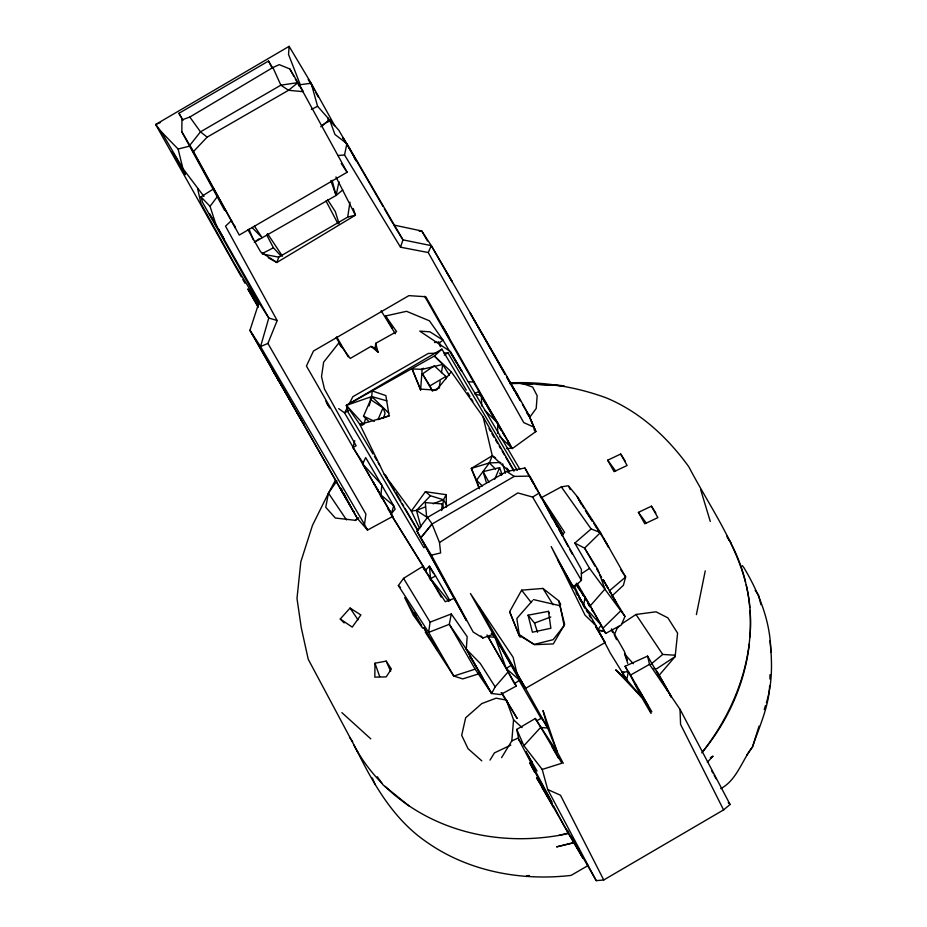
<?xml version="1.0" encoding="UTF-8"?>
<svg xmlns="http://www.w3.org/2000/svg" width="927" height="927" viewBox="0 0 927 927"><rect width="100%" height="100%" fill="white"/><g stroke="black" fill="none" stroke-linecap="round" stroke-linejoin="round"><path stroke-width="1.39" d="M497.648 433.361L497.718 423.036L478.668 391.565L474.995 393.442M224.658 210.441L181.843 131.843L181.935 119.931L189.815 117.034L272.909 67.509L279.247 64.647L289.827 68.946L303.372 91.692L288.529 90.29L280.858 85.168L272.909 67.509M374.971 663.222L374.832 677.15L386.188 676.884L391.368 669.027L386.188 661.125L374.971 663.222L379.688 676.536M769.642 686.003C768.668 707.197 759.155 726.988 752.539 746.861C741.994 760.476 736.698 780.233 720.777 788.622M769.885 678.958L770.024 674.717M770.789 652.156C770.754 622.214 759.178 593.234 744.01 567.811L742.272 565.574M445.76 379.039L445.887 376.432L434.23 365.748L422.469 373.94L431.808 389.977M486.988 634.937L516.327 686.038L500.592 694.566L491.6 693.5L466.293 649.143L467.173 636.64L451.298 613.952L430.082 622.144L428.622 632.399L453.767 676.038L462.782 678.9L478.448 673.941M289.12 46.35L288.529 54.438L300.267 84.693L311.171 83.233L334.751 125.724L317.59 106.292L311.171 83.233L289.12 46.35L155.655 124.496L241.379 276.872M369.108 405.91L371.75 396.559L372.167 390.916L434.381 356.026L441.924 349.143L466.281 390.186M422.167 369.352L412.086 368.934L420.603 389.943L422.167 369.352L442.712 364.427L449.328 375.238M501.565 757.66L511.808 740.905L513.558 719.804L506.316 700.07L501.75 692.724M375.655 343.349L378.089 352.133L375.25 348.146L375.655 343.349L396.617 331.634L385.562 315.98L406.536 311.31L429.421 320.8L443.013 340.128L456.756 363.326M441.646 510.545L442.306 503.929L425.296 502.608L426.756 517.973M658.309 676.246L675.146 656.583L677.591 633.141L667.857 617.846L655.98 611.797L635.992 614.474L621.994 623.709M442.376 509.456L443.442 499.757L446.223 494.682L425.389 491.704L411.333 511.055L419.804 528.819M445.806 270.684L452.434 282.086L431.298 245.643L402.967 239.85L393.79 225.029L421.762 230.985L431.298 245.643L518.309 396.142L528.633 414.705L535.806 431.576L512.11 448.714L425.817 296.744L408.911 295.632L313.477 351.02L306.431 366.003L392.735 516.42L367.521 530.07L364.508 524.497L365.898 514.045L267.903 343.419L277.161 320.545L225.528 226.165L231.623 220.417M439.12 388.007L440.174 381.078M441.449 372.747L442.712 364.427L434.381 356.026L451.298 371.843L483.094 416.837L514.021 470.777M268.297 257.776L276.872 262.48L278.749 257.15L347.683 217.103L349.989 202.121M584.937 608.239L583.523 605.794L585.099 597.324L575.794 584.497M335.586 479.977L328.459 493.141L325.736 507.266L335.331 518.019L355.134 520.302L358.598 518.216M451.298 613.952L449.294 624.323L475.134 669.167L491.6 693.5L495.157 686.872L508.355 671.611M696.386 614.613L705.25 570.87M534.045 427.196L523.755 422.608L428.239 252.538L400.51 247.196L344.531 154.971L346.907 143.673L334.937 134.45L329.688 120.023L321.611 125.736M258.992 238.888L254.299 242.295L336.084 195.458L338.969 181.738M624.288 672.62L621.762 672.191L628.425 671.681L626.722 679.618L641.704 697.417L651.09 713.5M363.187 463.094L352.932 447.671L354.751 440.707M365.725 417.915L363.836 424.589L346.374 405.366L441.924 349.143M391.426 513.57L393.697 505.76L365.655 457.567L362.666 463.952L391.426 513.57L395.145 509.143L393.697 505.76L380.985 494.995L381.831 484.948L362.666 463.952M414.299 612.608L413.477 615.354L422.631 628.17L404.682 597.614L413.477 615.354L416.211 615.818M383.477 418.297L385.064 413.175L383.036 407.799L370.661 399.676L363.535 416.188L368.992 421.611M759.028 726.165L752.539 746.861L746.791 755.146M764.219 709.618L765.517 705.47M766.386 702.712C772.608 683.025 772.249 661.194 769.989 640.916M213.917 188.633L200.985 196.906L202.642 202.526L258.957 302.561L249.966 330.279L357.358 518.413L367.521 530.07L366.119 527.695M400.51 247.196L402.967 239.85L346.907 143.673M479.386 488.656L476.548 480.232L489.375 462.921L492.295 455.736L483.094 416.837M494.751 479.224L499.607 467.625L483.141 471.646L486.177 482.063M377.926 419.769L383.036 407.799M612.341 595.702L624.972 616.432L621.345 624.925L605.702 633.408L604.23 631.078M614.253 634.995L617.115 628.332L620.036 625.563M428.239 252.538L431.298 245.643M336.953 480.835L328.459 493.141L312.492 525.331L300.812 561.82L296.988 598.471L301.229 627.509L308.227 659.248L358.031 752.585M347.127 407.926L344.577 412.909L423.917 547.764L425.389 545.319M349.027 404.184L352.851 396.71L428.332 353.442L436.768 353.21M519.723 636.895L509.641 611.681L521.634 590.163L542.955 588.436L558.633 600.696L560.708 604.288M490.012 760.117L494.404 752.909L510.777 745.111M702.817 751.554C733.581 712.052 753.164 662.712 750.198 612.133C747.44 557.961 712.979 513.199 688.831 466.802C667.405 437.231 640.256 412.017 606.212 397.845C575.47 386.64 543.28 381.484 510.592 382.851M482.457 677.486L466.293 649.143L449.294 624.323L428.622 632.399L398.332 585.597L403.546 578.344L422.608 566.536L445.261 601.727L454.763 598.205M529.815 417.196L536.212 408.436L537.162 395.736L532.677 387.08L521.994 383.361L510.592 382.99M277.161 320.545L268.795 318.007L216.327 225.701L210.047 206.339L217.741 196.084M417.023 531.148L466.408 620.511L417.023 531.148L427.498 517.417L506.663 471.437L524.925 468.019L581.368 569.352L581.426 580.36L573.176 587.776L551.217 546.559L585.053 615.204L596.026 625.679L610.233 653.002L626.722 679.618L615.713 669.804L641.704 697.417L628.425 671.681M375.25 348.146L370.985 346.408L350.221 358.459L338.9 342.886L323.639 362.167L321.518 376.594L324.52 389.143L356.119 445.748L352.932 447.671M451.298 371.843L436.501 390.093L420.418 389.143L412.086 368.934M420.846 537.776L432.04 523.998L439.502 542.504L440.638 552.944L431.403 555.146L420.846 537.776L432.133 523.975L514.242 476.408L529.873 476.096L546.988 507.579M605.702 633.408L590.279 605.818L604.983 589.016L597.88 569.63L584.601 548.1L574.786 543.095L591.125 528.958L600.487 532.573L625.655 576.988L623.396 585.296L611.924 596.038M532.492 600.626L516.837 618.471L519.247 634.578L520.684 636.976M340.255 619.016L350.07 608.054L360.893 614.96L352.26 627.127L340.255 619.016L344.137 622.921M628.564 672.932L625.088 666.27L647.567 656.107L649.514 664.358L680.036 709.34L730.082 804.485L723.581 809.897L603.744 879.978L596.212 880.65L547.706 789.491L542.202 769.422L523.917 745.725L540.777 727.266L535.331 718.483L516.733 729.41L518.935 739.897L551.901 802.295L529.862 763.06L532.168 761.449M707.336 762.261L712.863 756.27L710.395 757.707M193.511 151.53L207.15 137.138L288.529 90.29L297.984 82.619L347.115 172.248L239.259 235.064L193.511 151.53L181.843 131.843M362.573 425.029L359.885 424.462L389.143 415.945L385.864 395.597L372.167 390.916L346.374 405.366L359.885 424.462L384.23 474.311L411.333 511.055L416.49 510.406L430.441 495.748L443.442 499.757L446.965 505.667M603.013 628.147L620.777 610.777L589.549 568.378L574.786 543.095M710.789 758.216L712.863 756.27M561.53 535.111L564.647 532.446L541.75 497.475L561.322 486.872L568.355 485.725L577.22 496.582L600.487 532.573L584.601 548.1L595.215 566.409M330.835 180.638L336.084 195.458L342.747 189.931M650.893 664.219L662.712 654.45L675.076 655.215M320.742 126.779L329.688 120.023L338.795 130.197L382.932 206.315M438.598 343.419L443.013 340.128L429.966 331.843L419.757 331.113L450.267 351.472L519.769 469.074M355.18 520.568L358.482 518.158M493.013 633.489L519.537 680.151L514.427 683.686L506.907 669.781M675.146 656.583L656.664 668.784L653.929 668.529M581.31 573.79L589.549 568.378M511.287 665.227L506.223 668.518L488.031 636.745L494.983 637.231L525.551 688.379L547.683 727.996L557.359 752.214L563.268 763.315M439.502 542.504L517.811 492.932L532.619 497.057L581.426 580.36L580.592 577.73M532.619 497.057L539.398 492.944M495.621 457.961L492.295 455.736L471.298 468.425L479.259 488.529M432.527 391.206L429.943 385.875L445.887 376.432M180.846 116.848L178.934 113.314L268.54 61.031L272.828 68.262M348.32 410.742L344.577 412.909L338.668 408.61M444.288 355.064L448.031 352.897L517.231 470.383M588.367 865.378L571.067 875.401C520.568 881.264 467.544 871.253 425.725 841.403C393.743 819.236 373.929 785.007 357.057 750.847M370.128 398.911L372.608 397.486M420.985 369.664L423.465 368.239M525.551 688.379L516.814 672.84L513.141 657.324L470.441 593.547L493.245 634.253L525.551 688.379L605.111 642.573L595.667 626.385M625.088 666.27L630.511 675.088L649.514 664.358M433.709 390.58L439.607 387.416M435.551 575.957L429.41 566.188L425.226 570.557L430.557 578.622L435.551 575.957L449.862 600.592M262.225 253.569L273.43 247.776L280.927 255.898M311.402 109.444L317.59 106.292M620.684 454.033L627.115 465.493L614.068 471.634L607.672 460.209L620.684 454.033L625.111 460.904M651.426 506.188L657.846 517.637L644.81 523.801L638.413 512.376L651.426 506.188L655.841 513.071M511.808 740.905L518.228 738.054M267.903 343.419L260.568 346.571L249.966 330.279L357.358 518.413M160.498 122.515L155.655 124.496L161.321 131.761L178.123 149.05L182.886 168.517L203.986 196.478M420.881 526.849L416.49 510.406L425.47 506.86M433.176 503.813L443.442 499.757M549.387 613.604L548.448 611.345L528.066 615.18L534.543 623.071L550.8 616.976M431.403 555.146L473.176 632.04L482.897 638.008L493.245 634.253M378.691 419.375L389.502 415.574M386.86 400.858L371.75 396.559L346.374 405.366L347.799 411.75L372.978 453.987M475.134 669.167L453.767 676.038L425.238 632.075M542.202 769.422L561.889 763.234L540.777 727.266M500.823 462.469L489.375 462.921L471.298 468.425L476.548 480.232L482.33 485.968M558.726 835.494L568.367 832.921M178.123 149.05L190.394 145.921M574.531 842.33L556.594 846.872L574.207 842.759M347.683 217.103L355.412 215.203L353.326 208.621M297.984 82.619L280.858 85.168L200.487 131.843L189.664 145.504L235.423 228.065L234.519 225.4M419.259 231.286L421.762 230.985L427.451 240.997M337.764 155.527L344.531 154.971M434.531 342.492L438.795 342.156L441.02 345.864M506.71 448.552L512.075 448.17L497.718 423.036L484.74 410.255M526.687 875.679L529.491 875.563M443.813 353.013L448.031 352.897M509.78 383.639L521.994 383.361L564.01 385.771L536.629 384.427M359.885 424.462L362.515 424.543M510.696 383.152L513.57 383.291M520.777 383.651L532.307 384.218M468.402 381.75L474.149 382.051M540.858 727.533L547.683 727.996L543.002 710.557L557.359 752.214L536.687 720.8L541.635 718.019L547.683 727.996M583.523 605.794L601.171 625.03L604.416 631.287L597.602 630.29L601.171 625.03L585.099 597.324M475.041 394.288L481.38 395.47L481.692 405.991M501.159 692.585L517.15 718.437L506.316 700.07L496.13 698.17L481.808 703.57L465.655 717.799L461.692 735.343L468.065 748.703L481.797 760.87M262.318 254.01L278.749 257.15M598.193 629.954L604.416 631.287M533.419 599.572L560.14 605.748L564.137 625.76L553.129 639.676L534.161 644.439L519.247 634.578M547.706 789.491L560.476 795.239L603.744 879.978M363.535 416.188L374.381 421.298M416.49 510.406L427.312 517.463M506.663 471.437L514.242 476.408M207.15 137.138L200.487 131.843L189.815 117.034M425.389 491.704L430.441 495.748M370.985 346.408L378.089 352.133M409.294 806.131L383.083 784.926L377.301 776.71M398.332 585.597L400.499 587.417M519.537 680.151L506.223 668.518L494.983 637.231L491.322 633.326M341.889 712.631L370.8 738.877M513.558 719.804L522.098 727.625M492.295 455.736L509.363 471.634M499.699 436.582L512.075 448.17M371.75 396.559L388.842 413.152M489.375 462.921L495.516 469.062M499.607 473.152L501.658 475.203M251.901 227.382L262.017 237.555L254.461 226.176M533.952 429.688L535.806 431.576L528.633 414.705L535.806 431.576M466.293 649.143L480.302 663.489L495.157 686.872M728.24 802.597L730.082 804.485M200.985 196.906L210.047 206.339M555.922 524.346L559.873 528.517L563.326 534.636M480.962 635.957L482.897 638.008M624.763 654.288L633.35 663.732M341.252 163.453L347.115 172.248M354.438 512.191L352.608 510.14L343.917 493.546M329.595 408.007L325.783 401.124M518.935 739.897L521.646 743.13M433.546 573.616L429.41 566.188L430.557 578.622L448.911 601.461M506.768 468.054L508.564 470.313M521.634 590.163L531.194 602.504M620.777 610.777L624.972 616.432M342.666 137.266L343.882 138.923M607.672 460.209L615.655 471.043M638.413 512.376L646.386 523.21M755.157 590.337L758.518 594.96L760.951 604.705M561.322 486.872L591.125 528.958M349.537 737.313L352.723 741.82M427.498 517.417L432.133 523.975M727.278 537.37L731.276 543.164M514.867 683.906L516.327 686.038M620.777 569.827L625.655 576.988L609.363 590.823L610.847 593.257M328.459 493.141L346.536 519.92M350.07 608.054L358.019 619.804M550.8 800.87L553.581 807.243L536.513 777.707L550.244 799.595M635.992 614.474L662.712 654.45M622.469 673.257L626.015 678.552M354.265 157.775L356.432 161.031L344.612 140.174M267.474 233.558L282.468 256.211M526.942 413.129L528.413 415.4M592.365 521.229L585.377 510.441L592.272 521.055M595.482 526.015L597.034 528.413M598.587 530.812L602.469 536.803M593.813 523.407L596.107 526.953M388.343 508.819L390.661 512.388M518.309 396.142L512.411 387.034L514.578 390.788M327.567 199.629L335.342 211.669L338.992 223.546M390.418 512.851L392.735 516.42M457.486 364.554L461.773 371.229L450.267 351.472M255.296 301.333L258.401 306.177M577.533 847.371L579.016 849.665M258.957 302.561L268.795 318.007L260.568 346.571L364.508 524.497M217.173 226.721L209.514 213.917L224.137 239.27L218.714 229.154M471.159 658.355L469.722 656.096L481.136 675.505M422.469 373.94L429.943 385.875M542.955 588.436L553.141 604.798M392.26 516.42L425.713 570.29M390.765 514.103L425.783 570.719M531.831 762.249L525.806 751.438L537.023 771.032M381.136 310.742L395.308 333.778M554.856 521.183L560.962 531.264M583.697 595.632L580.754 590.766L583.651 595.737M585.157 598.054L586.629 600.487M588.1 602.921L590.302 606.559M403.546 578.344L430.082 622.144M276.628 377.127L279.294 381.518L272.399 369.861L304.079 424.705L297.44 413.199M507.614 441.275L509.862 444.995M636.525 685.957L635.227 683.813L636.42 686.038M258.784 304.149L234.311 263.604L201.008 203.616L197.602 188.633M493.732 417.695L495.933 421.345L491.692 413.836M498.135 425.006L501.067 429.885M502.538 432.318L504.74 435.98M507.672 440.846L509.873 444.508M376.107 487.278L379.583 493.083L373.361 482.399M308.146 79.444L311.032 84.276M544.219 502.272L559.873 528.517L560.082 531.229M595.505 626.49L605.111 642.573M181.483 118.03L182.932 120.464M374.462 456.466L376.686 460.198M378.17 462.677L379.653 465.169M385.574 475.099L387.057 477.579M384.23 474.311L417.81 530.65M388.17 509.178L389.641 511.658M345.47 497.104L339.676 487.347L348.807 503.257M611.31 630.012L612.782 632.504M336.188 337.59L342.063 347.498M178.934 113.314L182.584 119.479M467.741 392.677L469.943 396.397M471.403 398.888L472.863 401.368M488.969 428.703L490.429 431.194M491.889 433.674L494.091 437.405M495.551 439.885L497.753 443.616M499.213 446.096L500.673 448.587M502.144 451.067L504.334 454.798M505.794 457.278L513.848 470.939M258.32 306.791L247.81 288.957L258.088 307.08M585.111 598.228L586.548 600.684M587.996 603.153L590.163 606.849M591.611 609.306L593.06 611.774M161.321 131.761L182.886 168.517M577.162 583.419L590.279 605.818M641.693 695.331L643.083 697.718M380.29 495.435L381.727 497.892M583.929 508.089L577.22 496.582L581.102 504.079M630.511 675.088L651.843 711.762M557.799 560.128L596.026 625.679M576.084 592.759L577.533 595.25M578.981 597.741L581.159 601.472M582.608 603.964L584.068 606.455M586.235 610.198L587.695 612.689M589.143 615.18L590.592 617.66M592.77 621.403L594.219 623.894M596.629 568.854L598.749 572.515M600.163 574.949L601.577 577.394M602.99 579.838L604.416 582.272M605.829 584.717L607.243 587.162M647.567 656.107L667.776 690.893M711.577 770.673L712.956 773.048M384.381 208.807L393.06 223.778M554.879 521.287L556.304 523.72M557.718 526.165L559.838 529.827M561.264 532.26L562.677 534.705L561.53 532.411M639.12 690.267L647.846 705.273M576.687 584.137L580.314 590.372M581.75 592.863L583.199 595.354M588.263 604.08L589.711 606.571M519.132 680.522L541.333 718.807M390.765 483.79L394.346 489.954M395.771 492.411L400.788 501.032M402.214 503.488L403.651 505.957M405.087 508.413L417.973 530.568M516.026 393.291L520.36 400.8L506.71 376.941M522.446 404.392L529.387 416.374M497.44 423.593L490.186 411.333L494.114 418.17M326.744 403.083L328.17 405.551M478.668 391.565L485.841 404.01M487.278 406.501L489.433 410.232M336.698 336.849L348.204 356.86M430.557 578.622L441.194 597.092M247.938 229.711L260.661 251.877L276.872 262.48L355.412 215.203L335.945 176.93M576.536 846.351L577.95 848.796M579.352 851.241L596.212 880.65M541.739 786.977L582.921 858.147L563.813 825.482L553.465 805.76M506.663 376.976L511.692 385.783M498.123 425.076L500.986 430.082M611.507 628.865L624.416 651.484L627.266 660.209M576.327 583.257L580.615 590.754M478.738 606.351L516.814 672.84M552.11 747.046L558.529 758.274M417.046 617.799L421.576 625.725M311.692 85.435L314.334 90.07M315.655 92.387L318.297 97.011M547.428 508.575L554.358 520.719M424.636 296.292L490.974 412.585M483.871 679.943L491.6 693.5M572.005 837.95L576.988 846.722M548.448 510.035L552.55 517.243M422.608 566.536L424.74 570.302M567.405 830.244L568.807 832.724M570.221 835.204L571.623 837.695M608.193 588.228L603.21 579.804L616.42 602.863L609.572 590.661M429.34 577.857L430.719 580.302M373.349 482.469L374.717 484.902M242.793 279.386L244.925 283.164M342.723 137.648L346.072 143.673M506.316 700.07L508.378 703.825M483.349 679.097L479.317 671.669M524.925 468.019L533.859 484.369M535.238 486.884L536.617 489.398M540.059 495.69L541.426 498.205M551.067 515.806L552.434 518.332M289.827 68.946L293.94 76.466M295.307 78.969L296.686 81.483M298.054 83.986L299.421 86.501M483.141 471.646L488.946 482.237M548.355 510.093L557.243 526.478M558.61 528.993L562.724 536.548M564.091 539.074L568.193 546.629M569.56 549.143L572.307 554.184M591.774 608.993L592.967 611.194M385.562 315.98L392.26 328.355M338.9 342.886L340.939 346.628M669.839 694.717L671.206 697.266M714.184 775.331L716.026 778.773M648.193 707.255L650.777 712.121M597.405 529.12L598.969 532.063M543.755 501.264L547.776 508.842M249.27 290.232L254.519 300.128M326.026 200.985L337.961 223.766M341.24 488.448L342.584 490.997M272.271 68.447L268.54 61.031M266.767 235.018L273.43 247.776M529.862 763.06L534.439 771.89M414.427 612.851L416.408 616.675M535.331 718.483L536.617 720.974M723.581 809.897L680.569 724.393L680.036 709.34M614.844 636.165L616.594 639.665M568.969 487.011L570.198 489.583M544.821 503.57L546.038 506.142M574.022 585.308L582.932 604.508M516.733 729.41L523.917 745.725M386.188 661.125L390.638 671.264M372.318 777.938L375.099 784.509M509.641 611.681L519.097 635.238L534.497 644.682L553.303 643.917L564.659 624.323L558.633 600.696M249.015 229.154L253.245 239.664M499.607 467.625L501.913 474.01M438.795 342.156L440.325 346.71M624.555 653.767L627.73 663.361M534.543 623.071L537.533 632.33M700.65 489.641L710.291 521.484M502.654 463.767L505.424 473.222M332.121 180.359L336.084 195.458M528.066 615.18L532.422 632.214L550.881 628.263L548.448 611.345M420.418 389.143L420.603 389.943M327.683 117.648L328.552 121.819M442.306 503.929L442.979 507.903M446.223 494.682L446.385 507.185M731.136 543.674A213.859 189.178 -28.7 0 1 745.575 582.11M746.223 584.891A213.859 189.178 -28.7 0 1 749.758 607.533M750.001 610.406A213.859 189.178 -28.7 0 1 749.966 637.011M749.317 643.952A213.859 189.178 -28.7 0 1 701.785 752.828M568.089 833.628A213.859 189.178 -28.7 0 1 385.111 786.444M382.063 783.419A213.859 189.178 -28.7 0 1 353.604 744.694M727.023 536.258A213.859 189.178 -28.7 0 1 729.804 541.171M430.105 638.483L423.766 627.706L430.105 638.483M174.925 155.771L171.935 151.727L185.47 174.647L174.925 155.771M437.787 650.383L431.159 639.19L437.787 650.383M608.019 545.945L603.257 537.996L608.657 547.382L608.019 545.945M659.584 675.98L656.687 671.148L671.472 696.872L659.584 675.98M477.254 325.447L470.302 313.245L505.227 374.473L477.254 325.447M447.359 334.543L442.48 326.304L449.421 338.482L447.359 334.543"/></g></svg>
